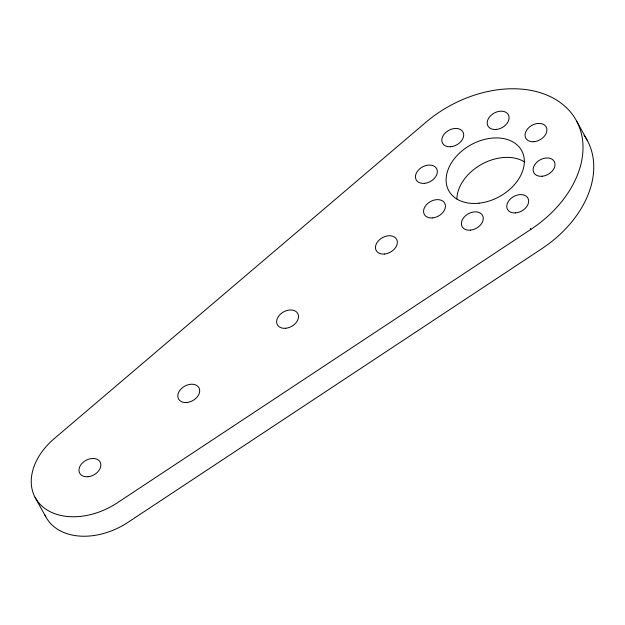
<?xml version="1.0" encoding="UTF-8"?>
<svg xmlns="http://www.w3.org/2000/svg" width="625" height="625" viewBox="0 0 625 625"><rect width="100%" height="100%" fill="white"/><g stroke="black" fill="none" stroke-linecap="round" stroke-linejoin="round"><path stroke-width="0.94" d="M530.906 229.359L117.32 502.82A62.391 44.344 -28.9 0 1 40.844 505.078A62.391 44.344 -28.9 0 1 53.273 439.461L424.164 123.758A103.977 73.906 -28.9 0 1 567.016 108.242A103.977 73.906 -28.9 0 1 530.906 229.359L530.336 228.336M576.742 121.32L587.484 140.781M35.008 497.234L45.758 516.703M44.938 515.031A62.391 44.344 -28.9 0 0 128.062 522.289L541.648 248.828A103.977 73.906 -28.9 0 0 584.102 135.227M456.867 198.977A41.594 29.563 -28.9 0 1 482.07 164.055A41.594 29.563 -28.9 0 1 524.852 162.109M479 203.195A41.594 29.563 -28.9 0 0 521.789 150.852A41.594 29.563 -28.9 0 0 454.906 158A41.594 29.563 -28.9 0 0 479 203.195M432.266 217.937A11.648 8.281 -28.9 0 0 444.906 203.578A11.648 8.281 -28.9 0 0 426.336 204.859A11.648 8.281 -28.9 0 0 432.266 217.937M470.422 230.141A11.648 8.281 -28.9 0 0 482.609 215.578A11.648 8.281 -28.9 0 0 463.93 217.352A11.648 8.281 -28.9 0 0 470.422 230.141M515.469 212.914A11.648 8.281 -28.9 0 0 528.109 198.555A11.648 8.281 -28.9 0 0 509.539 199.836A11.648 8.281 -28.9 0 0 515.469 212.914M542.172 176.25A11.648 8.281 -28.9 0 0 554.359 161.68A11.648 8.281 -28.9 0 0 535.68 163.461A11.648 8.281 -28.9 0 0 542.172 176.25M533.727 141.719A11.648 8.281 -28.9 0 0 546.367 127.359A11.648 8.281 -28.9 0 0 527.797 128.648A11.648 8.281 -28.9 0 0 533.727 141.719M496.242 129.461A11.648 8.281 -28.9 0 0 508.43 114.891A11.648 8.281 -28.9 0 0 489.75 116.672A11.648 8.281 -28.9 0 0 496.242 129.461M450.523 146.742A11.648 8.281 -28.9 0 0 463.156 132.383A11.648 8.281 -28.9 0 0 444.594 133.664A11.648 8.281 -28.9 0 0 450.523 146.742M424.5 183.352A11.648 8.281 -28.9 0 0 436.688 168.781A11.648 8.281 -28.9 0 0 418 170.562A11.648 8.281 -28.9 0 0 424.5 183.352M384.547 254.031A11.648 8.281 -28.9 0 0 396.68 239.438A11.648 8.281 -28.9 0 0 377.984 241.281A11.648 8.281 -28.9 0 0 384.547 254.031M285.719 328.266A11.648 8.281 -28.9 0 0 297.852 313.672A11.648 8.281 -28.9 0 0 279.156 315.516A11.648 8.281 -28.9 0 0 285.719 328.266M186.891 402.5A11.648 8.281 -28.9 0 0 199.023 387.906A11.648 8.281 -28.9 0 0 180.328 389.75A11.648 8.281 -28.9 0 0 186.891 402.5M88.055 476.734A11.648 8.281 -28.9 0 0 100.188 462.141A11.648 8.281 -28.9 0 0 81.492 463.984A11.648 8.281 -28.9 0 0 88.055 476.734"/></g></svg>
